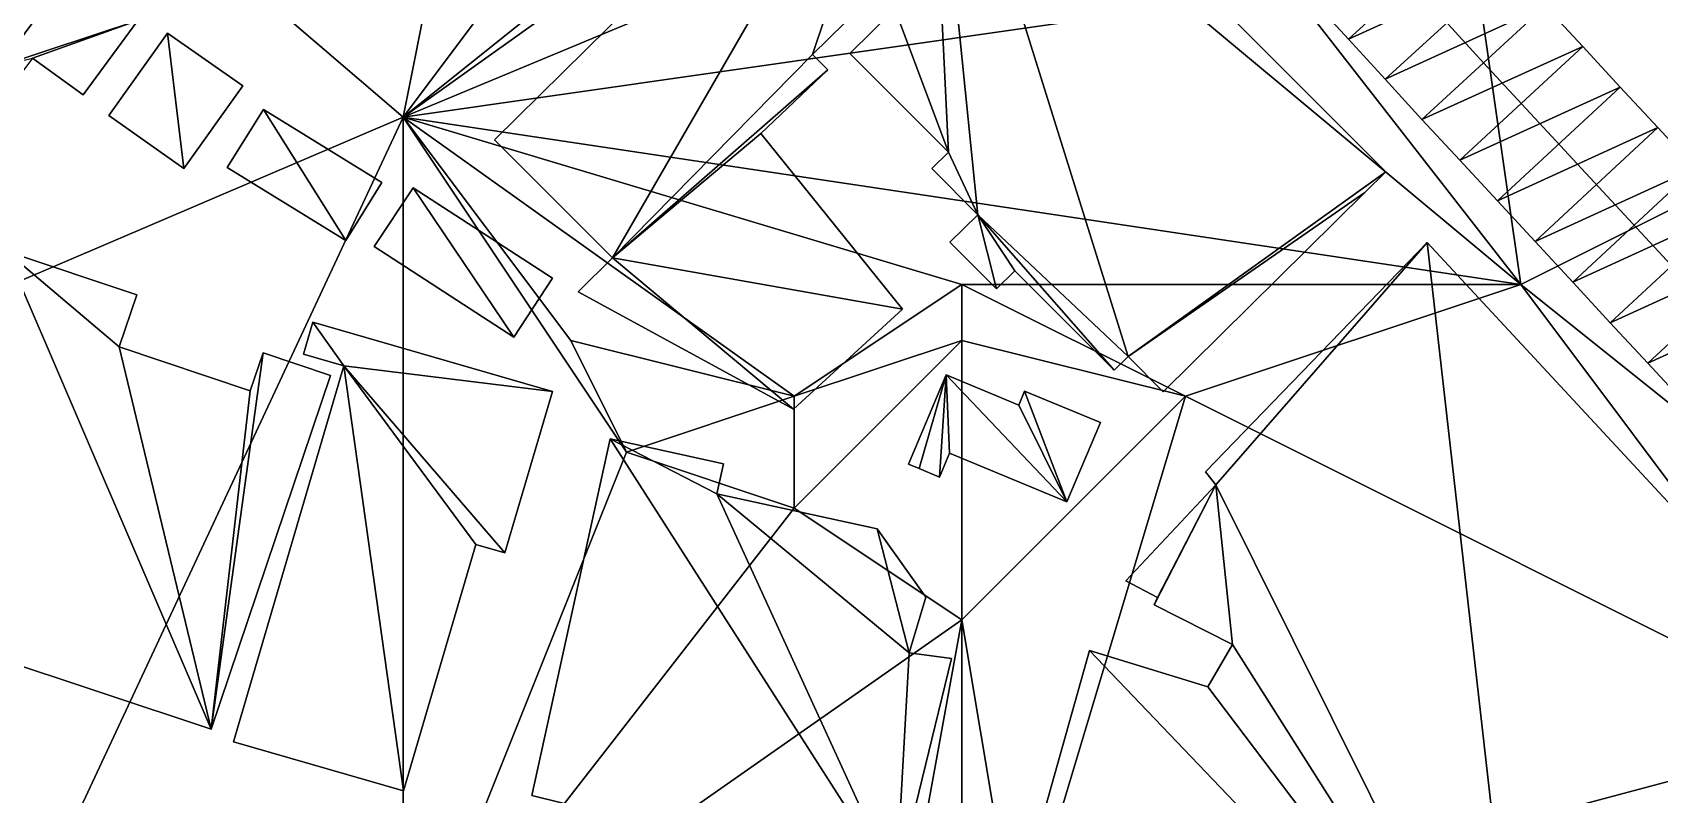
# Model space of a CAD drawing. Header units: metres. Extents: x -1103 to 901, y -902 to 905.
# Drawn here: x -1019.3 to -961, y 323.7 to 351 of the extents above; entities that cross this region are included whole.
import ezdxf

# ---------------------------------------------------------------- set-up
doc = ezdxf.new("R2010")
doc.units = ezdxf.units.M
for name, color, linetype in [('OSM_BUILDING_FOOTPRINTS', 7, 'CONTINUOUS'), ('OSM_BUILDING_ROOFS', 1, 'CONTINUOUS'), ('OSM_BUILDING_WALLS', 8, 'CONTINUOUS'), ('OSM_ROAD_AXES', 2, 'CONTINUOUS'), ('OSM_ROAD_SURFACE', 9, 'CONTINUOUS'), ('OSM_TERRAIN', 3, 'CONTINUOUS')]:
    doc.layers.add(name, color=color, linetype=linetype)

msp = doc.modelspace()

# ---------------------------------------------------------------- linework, layer by layer
at = {"layer": 'OSM_BUILDING_FOOTPRINTS'}
for points in [[(-1002.723, 347.188, 14.749), (-987.248, 362.46, 14.749), (-970.821, 346.038, 14.749), (-971.573, 345.297, 14.749), (-978.791, 338.164, 14.749), (-980.051, 339.425, 14.749), (-980.549, 338.938, 14.749), (-984.108, 342.488, 14.749), (-984.76, 341.846, 14.749), (-986.429, 343.516, 14.749), (-985.434, 344.501, 14.749), (-987.081, 346.159, 14.749), (-986.485, 346.746, 14.749), (-990.011, 350.273, 14.749), (-988.397, 351.866, 14.749), (-989.038, 352.518, 14.749), (-991.348, 350.24, 14.749), (-990.796, 349.687, 14.749), (-993.194, 347.409, 14.749), (-988.12, 341.117, 14.749), (-992.033, 337.544, 14.749), (-999.738, 341.736, 14.749), (-998.5, 342.963, 14.749), (-1002.723, 347.188, 14.749)], [(-1017.911, 353.215, 14.897), (-1015.49, 351.456, 14.897), (-1017.446, 348.791, 14.897), (-1019.27, 350.107, 14.897), (-1019.79, 349.399, 14.897), (-1020.398, 349.83, 14.897), (-1017.911, 353.215, 14.897)], [(-1016.529, 348.05, 15.033), (-1014.429, 351.003, 15.033), (-1011.731, 349.112, 15.033), (-1013.843, 346.159, 15.033), (-1016.529, 348.05, 15.033)], [(-1012.295, 346.192, 15.093), (-1011.002, 348.271, 15.093), (-1006.757, 345.661, 15.093), (-1008.05, 343.582, 15.093), (-1012.295, 346.192, 15.093)], [(-1007.033, 343.361, 15.258), (-1005.641, 345.462, 15.258), (-1000.655, 342.233, 15.258), (-1002.037, 340.121, 15.258), (-1007.033, 343.361, 15.258)], [(-1024.653, 330.002, 15.177), (-1020.21, 343.195, 15.177), (-1015.534, 341.636, 15.177), (-1016.164, 339.767, 15.177), (-1011.477, 338.197, 15.177), (-1011.013, 339.557, 15.177), (-1008.603, 338.75, 15.177), (-1012.87, 326.087, 15.177), (-1024.653, 330.002, 15.177)], [(-984.472, 318.07, 15.174), (-981.433, 328.896, 15.174), (-977.199, 327.603, 15.174), (-976.315, 329.107, 15.174), (-979.122, 330.533, 15.174), (-979.001, 330.799, 15.174), (-980.128, 331.396, 15.174), (-976.912, 334.835, 15.174), (-977.277, 335.3, 15.174), (-969.351, 343.506, 15.174), (-954.141, 327.105, 15.174), (-965.835, 312.585, 15.174), (-984.472, 318.07, 15.174)], [(-1012.074, 325.633, 15.287), (-1008.117, 339.092, 15.287), (-1009.565, 339.513, 15.287), (-1009.233, 340.652, 15.287), (-1000.655, 338.175, 15.287), (-1002.358, 332.391, 15.287), (-1003.397, 332.689, 15.287), (-1005.983, 323.875, 15.287), (-1012.074, 325.633, 15.287)], [(-987.91, 335.565, 15.658), (-986.562, 338.772, 15.658), (-983.964, 337.688, 15.658), (-983.754, 338.186, 15.658), (-981.035, 337.058, 15.658), (-982.24, 334.216, 15.658), (-986.44, 335.963, 15.658), (-986.805, 335.1, 15.658), (-987.534, 335.41, 15.658), (-987.91, 335.565, 15.658)], [(-1001.396, 323.709, 15.898), (-998.588, 336.472, 15.898), (-994.532, 335.587, 15.898), (-994.775, 334.503, 15.898), (-989.038, 333.254, 15.898), (-987.291, 330.81, 15.898), (-987.888, 328.819, 15.898), (-986.374, 328.609, 15.898), (-988.352, 320.48, 15.898), (-1001.396, 323.709, 15.898)]]:
    msp.add_polyline3d(points, close=True, dxfattribs=at)
at = {"layer": 'OSM_BUILDING_ROOFS'}
for points in [[(-987.248, 362.46, 26.349), (-1002.723, 347.188, 26.349), (-998.5, 342.963, 26.349)], [(-987.248, 362.46, 26.349), (-998.5, 342.963, 26.349), (-991.348, 350.24, 26.349)], [(-987.248, 362.46, 26.349), (-991.348, 350.24, 26.349), (-989.038, 352.518, 26.349)], [(-987.248, 362.46, 26.349), (-988.397, 351.866, 26.349), (-986.485, 346.746, 26.349)], [(-980.051, 339.425, 26.349), (-970.821, 346.038, 26.349), (-987.248, 362.46, 26.349)], [(-987.248, 362.46, 26.349), (-986.485, 346.746, 26.349), (-985.434, 344.501, 26.349)], [(-987.248, 362.46, 26.349), (-985.434, 344.501, 26.349), (-980.051, 339.425, 26.349)], [(-1015.49, 351.456, 20.097), (-1017.911, 353.215, 20.097), (-1020.398, 349.83, 20.097)], [(-988.397, 351.866, 26.349), (-990.011, 350.273, 26.349), (-986.485, 346.746, 26.349)], [(-1019.27, 350.107, 20.097), (-1015.49, 351.456, 20.097), (-1020.398, 349.83, 20.097)], [(-1019.27, 350.107, 20.097), (-1017.446, 348.791, 20.097), (-1015.49, 351.456, 20.097)], [(-1014.429, 351.003, 25.033), (-1016.529, 348.05, 25.033), (-1013.843, 346.159, 25.033)], [(-1014.429, 351.003, 25.033), (-1013.843, 346.159, 25.033), (-1011.731, 349.112, 25.033)], [(-998.5, 342.963, 26.349), (-990.796, 349.687, 26.349), (-991.348, 350.24, 26.349)], [(-998.5, 342.963, 26.349), (-993.194, 347.409, 26.349), (-990.796, 349.687, 26.349)], [(-1011.002, 348.271, 23.493), (-1012.295, 346.192, 23.493), (-1008.05, 343.582, 23.493)], [(-1011.002, 348.271, 23.493), (-1008.05, 343.582, 23.493), (-1006.757, 345.661, 23.493)], [(-998.5, 342.963, 26.349), (-988.12, 341.117, 26.349), (-993.194, 347.409, 26.349)], [(-986.485, 346.746, 26.349), (-987.081, 346.159, 26.349), (-985.434, 344.501, 26.349)], [(-980.051, 339.425, 26.349), (-971.573, 345.297, 26.349), (-970.821, 346.038, 26.349)], [(-1005.641, 345.462, 23.658), (-1007.033, 343.361, 23.658), (-1002.037, 340.121, 23.658)], [(-1005.641, 345.462, 23.658), (-1002.037, 340.121, 23.658), (-1000.655, 342.233, 23.658)], [(-980.051, 339.425, 26.349), (-978.791, 338.164, 26.349), (-971.573, 345.297, 26.349)], [(-985.434, 344.501, 26.349), (-986.429, 343.516, 26.349), (-984.76, 341.846, 26.349)], [(-985.434, 344.501, 26.349), (-984.76, 341.846, 26.349), (-984.108, 342.488, 26.349)], [(-985.434, 344.501, 26.349), (-984.108, 342.488, 26.349), (-980.549, 338.938, 26.349)], [(-985.434, 344.501, 26.349), (-980.549, 338.938, 26.349), (-980.051, 339.425, 26.349)], [(-1020.21, 343.195, 29.977), (-1024.653, 330.002, 29.977), (-1012.87, 326.087, 29.977)], [(-1016.164, 339.767, 29.977), (-1015.534, 341.636, 29.977), (-1020.21, 343.195, 29.977)], [(-1016.164, 339.767, 29.977), (-1020.21, 343.195, 29.977), (-1012.87, 326.087, 29.977)], [(-969.351, 343.506, 29.974), (-977.277, 335.3, 29.974), (-976.912, 334.835, 29.974)], [(-965.835, 312.585, 29.974), (-969.351, 343.506, 29.974), (-976.912, 334.835, 29.974)], [(-965.835, 312.585, 29.974), (-954.141, 327.105, 29.974), (-969.351, 343.506, 29.974)], [(-998.5, 342.963, 26.349), (-999.738, 341.736, 26.349), (-992.033, 337.544, 26.349)], [(-998.5, 342.963, 26.349), (-992.033, 337.544, 26.349), (-988.12, 341.117, 26.349)], [(-1008.117, 339.092, 30.087), (-1009.233, 340.652, 30.087), (-1009.565, 339.513, 30.087)], [(-1008.117, 339.092, 30.087), (-1000.655, 338.175, 30.087), (-1009.233, 340.652, 30.087)], [(-1012.87, 326.087, 29.977), (-1011.477, 338.197, 29.977), (-1016.164, 339.767, 29.977)], [(-1012.87, 326.087, 29.977), (-1008.603, 338.75, 29.977), (-1011.013, 339.557, 29.977)], [(-1012.87, 326.087, 29.977), (-1011.013, 339.557, 29.977), (-1011.477, 338.197, 29.977)], [(-1008.117, 339.092, 30.087), (-1012.074, 325.633, 30.087), (-1005.983, 323.875, 30.087)], [(-1008.117, 339.092, 30.087), (-1005.983, 323.875, 30.087), (-1003.397, 332.689, 30.087)], [(-1008.117, 339.092, 30.087), (-1003.397, 332.689, 30.087), (-1002.358, 332.391, 30.087)], [(-1008.117, 339.092, 30.087), (-1002.358, 332.391, 30.087), (-1000.655, 338.175, 30.087)], [(-986.562, 338.772, 20.858), (-987.91, 335.565, 20.858), (-987.534, 335.41, 20.858)], [(-986.562, 338.772, 20.858), (-987.534, 335.41, 20.858), (-986.805, 335.1, 20.858)], [(-986.562, 338.772, 20.858), (-986.805, 335.1, 20.858), (-986.44, 335.963, 20.858)], [(-986.562, 338.772, 20.858), (-986.44, 335.963, 20.858), (-982.24, 334.216, 20.858)], [(-982.24, 334.216, 20.858), (-983.964, 337.688, 20.858), (-986.562, 338.772, 20.858)], [(-982.24, 334.216, 20.858), (-983.754, 338.186, 20.858), (-983.964, 337.688, 20.858)], [(-982.24, 334.216, 20.858), (-981.035, 337.058, 20.858), (-983.754, 338.186, 20.858)], [(-998.588, 336.472, 49.898), (-1001.396, 323.709, 49.898), (-988.352, 320.48, 49.898)], [(-994.775, 334.503, 49.898), (-994.532, 335.587, 49.898), (-998.588, 336.472, 49.898)], [(-994.775, 334.503, 49.898), (-998.588, 336.472, 49.898), (-988.352, 320.48, 49.898)], [(-976.912, 334.835, 29.974), (-980.128, 331.396, 29.974), (-979.001, 330.799, 29.974)], [(-976.912, 334.835, 29.974), (-979.001, 330.799, 29.974), (-979.122, 330.533, 29.974)], [(-976.912, 334.835, 29.974), (-979.122, 330.533, 29.974), (-976.315, 329.107, 29.974)], [(-965.835, 312.585, 29.974), (-976.912, 334.835, 29.974), (-976.315, 329.107, 29.974)], [(-987.888, 328.819, 49.898), (-989.038, 333.254, 49.898), (-994.775, 334.503, 49.898)], [(-994.775, 334.503, 49.898), (-988.352, 320.48, 49.898), (-987.888, 328.819, 49.898)], [(-987.888, 328.819, 49.898), (-987.291, 330.81, 49.898), (-989.038, 333.254, 49.898)], [(-965.835, 312.585, 29.974), (-976.315, 329.107, 29.974), (-977.199, 327.603, 29.974)], [(-988.352, 320.48, 49.898), (-986.374, 328.609, 49.898), (-987.888, 328.819, 49.898)], [(-981.433, 328.896, 29.974), (-984.472, 318.07, 29.974), (-965.835, 312.585, 29.974)], [(-977.199, 327.603, 29.974), (-981.433, 328.896, 29.974), (-965.835, 312.585, 29.974)]]:
    msp.add_3dface(points, dxfattribs=at)
at = {"layer": 'OSM_BUILDING_WALLS'}
for points in [[(-987.248, 362.46, 14.749), (-1002.723, 347.188, 14.749), (-1002.723, 347.188, 26.349)], [(-987.248, 362.46, 14.749), (-1002.723, 347.188, 26.349), (-987.248, 362.46, 26.349)], [(-970.821, 346.038, 14.749), (-987.248, 362.46, 14.749), (-987.248, 362.46, 26.349)], [(-970.821, 346.038, 14.749), (-987.248, 362.46, 26.349), (-970.821, 346.038, 26.349)], [(-1017.911, 353.215, 14.897), (-1020.398, 349.83, 14.897), (-1020.398, 349.83, 20.097)], [(-1017.911, 353.215, 14.897), (-1020.398, 349.83, 20.097), (-1017.911, 353.215, 20.097)], [(-991.348, 350.24, 14.749), (-989.038, 352.518, 14.749), (-989.038, 352.518, 26.349)], [(-991.348, 350.24, 14.749), (-989.038, 352.518, 26.349), (-991.348, 350.24, 26.349)], [(-988.397, 351.866, 14.749), (-990.011, 350.273, 14.749), (-990.011, 350.273, 26.349)], [(-988.397, 351.866, 14.749), (-990.011, 350.273, 26.349), (-988.397, 351.866, 26.349)], [(-1017.446, 348.791, 14.897), (-1015.49, 351.456, 14.897), (-1015.49, 351.456, 20.097)], [(-1017.446, 348.791, 14.897), (-1015.49, 351.456, 20.097), (-1017.446, 348.791, 20.097)], [(-1014.429, 351.003, 15.033), (-1016.529, 348.05, 15.033), (-1016.529, 348.05, 25.033)], [(-1014.429, 351.003, 15.033), (-1016.529, 348.05, 25.033), (-1014.429, 351.003, 25.033)], [(-1011.731, 349.112, 15.033), (-1014.429, 351.003, 15.033), (-1014.429, 351.003, 25.033)], [(-1011.731, 349.112, 15.033), (-1014.429, 351.003, 25.033), (-1011.731, 349.112, 25.033)], [(-1019.27, 350.107, 14.897), (-1017.446, 348.791, 14.897), (-1017.446, 348.791, 20.097)], [(-1019.27, 350.107, 14.897), (-1017.446, 348.791, 20.097), (-1019.27, 350.107, 20.097)], [(-990.796, 349.687, 14.749), (-991.348, 350.24, 14.749), (-991.348, 350.24, 26.349)], [(-990.796, 349.687, 14.749), (-991.348, 350.24, 26.349), (-990.796, 349.687, 26.349)], [(-990.011, 350.273, 14.749), (-986.485, 346.746, 14.749), (-986.485, 346.746, 26.349)], [(-990.011, 350.273, 14.749), (-986.485, 346.746, 26.349), (-990.011, 350.273, 26.349)], [(-993.194, 347.409, 14.749), (-990.796, 349.687, 14.749), (-990.796, 349.687, 26.349)], [(-993.194, 347.409, 14.749), (-990.796, 349.687, 26.349), (-993.194, 347.409, 26.349)], [(-1013.843, 346.159, 15.033), (-1011.731, 349.112, 15.033), (-1011.731, 349.112, 25.033)], [(-1013.843, 346.159, 15.033), (-1011.731, 349.112, 25.033), (-1013.843, 346.159, 25.033)], [(-1011.002, 348.271, 15.093), (-1012.295, 346.192, 15.093), (-1012.295, 346.192, 23.493)], [(-1011.002, 348.271, 15.093), (-1012.295, 346.192, 23.493), (-1011.002, 348.271, 23.493)], [(-1006.757, 345.661, 15.093), (-1011.002, 348.271, 15.093), (-1011.002, 348.271, 23.493)], [(-1006.757, 345.661, 15.093), (-1011.002, 348.271, 23.493), (-1006.757, 345.661, 23.493)], [(-1016.529, 348.05, 15.033), (-1013.843, 346.159, 15.033), (-1013.843, 346.159, 25.033)], [(-1016.529, 348.05, 15.033), (-1013.843, 346.159, 25.033), (-1016.529, 348.05, 25.033)], [(-1002.723, 347.188, 14.749), (-998.5, 342.963, 14.749), (-998.5, 342.963, 26.349)], [(-1002.723, 347.188, 14.749), (-998.5, 342.963, 26.349), (-1002.723, 347.188, 26.349)], [(-988.12, 341.117, 14.749), (-993.194, 347.409, 14.749), (-993.194, 347.409, 26.349)], [(-988.12, 341.117, 14.749), (-993.194, 347.409, 26.349), (-988.12, 341.117, 26.349)], [(-986.485, 346.746, 14.749), (-987.081, 346.159, 14.749), (-987.081, 346.159, 26.349)], [(-986.485, 346.746, 14.749), (-987.081, 346.159, 26.349), (-986.485, 346.746, 26.349)], [(-1012.295, 346.192, 15.093), (-1008.05, 343.582, 15.093), (-1008.05, 343.582, 23.493)], [(-1012.295, 346.192, 15.093), (-1008.05, 343.582, 23.493), (-1012.295, 346.192, 23.493)], [(-987.081, 346.159, 14.749), (-985.434, 344.501, 14.749), (-985.434, 344.501, 26.349)], [(-987.081, 346.159, 14.749), (-985.434, 344.501, 26.349), (-987.081, 346.159, 26.349)], [(-971.573, 345.297, 14.749), (-970.821, 346.038, 14.749), (-970.821, 346.038, 26.349)], [(-971.573, 345.297, 14.749), (-970.821, 346.038, 26.349), (-971.573, 345.297, 26.349)], [(-1008.05, 343.582, 15.093), (-1006.757, 345.661, 15.093), (-1006.757, 345.661, 23.493)], [(-1008.05, 343.582, 15.093), (-1006.757, 345.661, 23.493), (-1008.05, 343.582, 23.493)], [(-1005.641, 345.462, 15.258), (-1007.033, 343.361, 15.258), (-1007.033, 343.361, 23.658)], [(-1005.641, 345.462, 15.258), (-1007.033, 343.361, 23.658), (-1005.641, 345.462, 23.658)], [(-1000.655, 342.233, 15.258), (-1005.641, 345.462, 15.258), (-1005.641, 345.462, 23.658)], [(-1000.655, 342.233, 15.258), (-1005.641, 345.462, 23.658), (-1000.655, 342.233, 23.658)], [(-978.791, 338.164, 14.749), (-971.573, 345.297, 14.749), (-971.573, 345.297, 26.349)], [(-978.791, 338.164, 14.749), (-971.573, 345.297, 26.349), (-978.791, 338.164, 26.349)], [(-985.434, 344.501, 14.749), (-986.429, 343.516, 14.749), (-986.429, 343.516, 26.349)], [(-985.434, 344.501, 14.749), (-986.429, 343.516, 26.349), (-985.434, 344.501, 26.349)], [(-1015.534, 341.636, 15.177), (-1020.21, 343.195, 15.177), (-1020.21, 343.195, 29.977)], [(-1015.534, 341.636, 15.177), (-1020.21, 343.195, 29.977), (-1015.534, 341.636, 29.977)], [(-1007.033, 343.361, 15.258), (-1002.037, 340.121, 15.258), (-1002.037, 340.121, 23.658)], [(-1007.033, 343.361, 15.258), (-1002.037, 340.121, 23.658), (-1007.033, 343.361, 23.658)], [(-986.429, 343.516, 14.749), (-984.76, 341.846, 14.749), (-984.76, 341.846, 26.349)], [(-986.429, 343.516, 14.749), (-984.76, 341.846, 26.349), (-986.429, 343.516, 26.349)], [(-969.351, 343.506, 15.174), (-977.277, 335.3, 15.174), (-977.277, 335.3, 29.974)], [(-969.351, 343.506, 15.174), (-977.277, 335.3, 29.974), (-969.351, 343.506, 29.974)], [(-954.141, 327.105, 15.174), (-969.351, 343.506, 15.174), (-969.351, 343.506, 29.974)], [(-954.141, 327.105, 15.174), (-969.351, 343.506, 29.974), (-954.141, 327.105, 29.974)], [(-998.5, 342.963, 14.749), (-999.738, 341.736, 14.749), (-999.738, 341.736, 26.349)], [(-998.5, 342.963, 14.749), (-999.738, 341.736, 26.349), (-998.5, 342.963, 26.349)], [(-984.76, 341.846, 14.749), (-984.108, 342.488, 14.749), (-984.108, 342.488, 26.349)], [(-984.76, 341.846, 14.749), (-984.108, 342.488, 26.349), (-984.76, 341.846, 26.349)], [(-984.108, 342.488, 14.749), (-980.549, 338.938, 14.749), (-980.549, 338.938, 26.349)], [(-984.108, 342.488, 14.749), (-980.549, 338.938, 26.349), (-984.108, 342.488, 26.349)], [(-1002.037, 340.121, 15.258), (-1000.655, 342.233, 15.258), (-1000.655, 342.233, 23.658)], [(-1002.037, 340.121, 15.258), (-1000.655, 342.233, 23.658), (-1002.037, 340.121, 23.658)], [(-1016.164, 339.767, 15.177), (-1015.534, 341.636, 15.177), (-1015.534, 341.636, 29.977)], [(-1016.164, 339.767, 15.177), (-1015.534, 341.636, 29.977), (-1016.164, 339.767, 29.977)], [(-999.738, 341.736, 14.749), (-992.033, 337.544, 14.749), (-992.033, 337.544, 26.349)], [(-999.738, 341.736, 14.749), (-992.033, 337.544, 26.349), (-999.738, 341.736, 26.349)], [(-1009.233, 340.652, 15.287), (-1009.565, 339.513, 15.287), (-1009.565, 339.513, 30.087)], [(-1009.233, 340.652, 15.287), (-1009.565, 339.513, 30.087), (-1009.233, 340.652, 30.087)], [(-1000.655, 338.175, 15.287), (-1009.233, 340.652, 15.287), (-1009.233, 340.652, 30.087)], [(-1000.655, 338.175, 15.287), (-1009.233, 340.652, 30.087), (-1000.655, 338.175, 30.087)], [(-992.033, 337.544, 14.749), (-988.12, 341.117, 14.749), (-988.12, 341.117, 26.349)], [(-992.033, 337.544, 14.749), (-988.12, 341.117, 26.349), (-992.033, 337.544, 26.349)], [(-1011.477, 338.197, 15.177), (-1016.164, 339.767, 15.177), (-1016.164, 339.767, 29.977)], [(-1011.477, 338.197, 15.177), (-1016.164, 339.767, 29.977), (-1011.477, 338.197, 29.977)], [(-1011.013, 339.557, 15.177), (-1011.477, 338.197, 15.177), (-1011.477, 338.197, 29.977)], [(-1011.013, 339.557, 15.177), (-1011.477, 338.197, 29.977), (-1011.013, 339.557, 29.977)], [(-1008.603, 338.75, 15.177), (-1011.013, 339.557, 15.177), (-1011.013, 339.557, 29.977)], [(-1008.603, 338.75, 15.177), (-1011.013, 339.557, 29.977), (-1008.603, 338.75, 29.977)], [(-1009.565, 339.513, 15.287), (-1008.117, 339.092, 15.287), (-1008.117, 339.092, 30.087)], [(-1009.565, 339.513, 15.287), (-1008.117, 339.092, 30.087), (-1009.565, 339.513, 30.087)], [(-1008.117, 339.092, 15.287), (-1012.074, 325.633, 15.287), (-1012.074, 325.633, 30.087)], [(-1008.117, 339.092, 15.287), (-1012.074, 325.633, 30.087), (-1008.117, 339.092, 30.087)], [(-980.549, 338.938, 14.749), (-980.051, 339.425, 14.749), (-980.051, 339.425, 26.349)], [(-980.549, 338.938, 14.749), (-980.051, 339.425, 26.349), (-980.549, 338.938, 26.349)], [(-980.051, 339.425, 14.749), (-978.791, 338.164, 14.749), (-978.791, 338.164, 26.349)], [(-980.051, 339.425, 14.749), (-978.791, 338.164, 26.349), (-980.051, 339.425, 26.349)], [(-1012.87, 326.087, 15.177), (-1008.603, 338.75, 15.177), (-1008.603, 338.75, 29.977)], [(-1012.87, 326.087, 15.177), (-1008.603, 338.75, 29.977), (-1012.87, 326.087, 29.977)], [(-986.562, 338.772, 15.658), (-987.91, 335.565, 15.658), (-987.91, 335.565, 20.858)], [(-986.562, 338.772, 15.658), (-987.91, 335.565, 20.858), (-986.562, 338.772, 20.858)], [(-983.964, 337.688, 15.658), (-986.562, 338.772, 15.658), (-986.562, 338.772, 20.858)], [(-983.964, 337.688, 15.658), (-986.562, 338.772, 20.858), (-983.964, 337.688, 20.858)], [(-1002.358, 332.391, 15.287), (-1000.655, 338.175, 15.287), (-1000.655, 338.175, 30.087)], [(-1002.358, 332.391, 15.287), (-1000.655, 338.175, 30.087), (-1002.358, 332.391, 30.087)], [(-983.754, 338.186, 15.658), (-983.964, 337.688, 15.658), (-983.964, 337.688, 20.858)], [(-983.754, 338.186, 15.658), (-983.964, 337.688, 20.858), (-983.754, 338.186, 20.858)], [(-981.035, 337.058, 15.658), (-983.754, 338.186, 15.658), (-983.754, 338.186, 20.858)], [(-981.035, 337.058, 15.658), (-983.754, 338.186, 20.858), (-981.035, 337.058, 20.858)], [(-982.24, 334.216, 15.658), (-981.035, 337.058, 15.658), (-981.035, 337.058, 20.858)], [(-982.24, 334.216, 15.658), (-981.035, 337.058, 20.858), (-982.24, 334.216, 20.858)], [(-998.588, 336.472, 15.898), (-1001.396, 323.709, 15.898), (-1001.396, 323.709, 49.898)], [(-998.588, 336.472, 15.898), (-1001.396, 323.709, 49.898), (-998.588, 336.472, 49.898)], [(-994.532, 335.587, 15.898), (-998.588, 336.472, 15.898), (-998.588, 336.472, 49.898)], [(-994.532, 335.587, 15.898), (-998.588, 336.472, 49.898), (-994.532, 335.587, 49.898)], [(-994.775, 334.503, 15.898), (-994.532, 335.587, 15.898), (-994.532, 335.587, 49.898)], [(-994.775, 334.503, 15.898), (-994.532, 335.587, 49.898), (-994.775, 334.503, 49.898)], [(-987.91, 335.565, 15.658), (-987.534, 335.41, 15.658), (-987.534, 335.41, 20.858)], [(-987.91, 335.565, 15.658), (-987.534, 335.41, 20.858), (-987.91, 335.565, 20.858)], [(-986.805, 335.1, 15.658), (-986.44, 335.963, 15.658), (-986.44, 335.963, 20.858)], [(-986.805, 335.1, 15.658), (-986.44, 335.963, 20.858), (-986.805, 335.1, 20.858)], [(-986.44, 335.963, 15.658), (-982.24, 334.216, 15.658), (-982.24, 334.216, 20.858)], [(-986.44, 335.963, 15.658), (-982.24, 334.216, 20.858), (-986.44, 335.963, 20.858)], [(-987.534, 335.41, 15.658), (-986.805, 335.1, 15.658), (-986.805, 335.1, 20.858)], [(-987.534, 335.41, 15.658), (-986.805, 335.1, 20.858), (-987.534, 335.41, 20.858)], [(-976.912, 334.835, 15.174), (-980.128, 331.396, 15.174), (-980.128, 331.396, 29.974)], [(-976.912, 334.835, 15.174), (-980.128, 331.396, 29.974), (-976.912, 334.835, 29.974)], [(-977.277, 335.3, 15.174), (-976.912, 334.835, 15.174), (-976.912, 334.835, 29.974)], [(-977.277, 335.3, 15.174), (-976.912, 334.835, 29.974), (-977.277, 335.3, 29.974)], [(-989.038, 333.254, 15.898), (-994.775, 334.503, 15.898), (-994.775, 334.503, 49.898)], [(-989.038, 333.254, 15.898), (-994.775, 334.503, 49.898), (-989.038, 333.254, 49.898)], [(-987.291, 330.81, 15.898), (-989.038, 333.254, 15.898), (-989.038, 333.254, 49.898)], [(-987.291, 330.81, 15.898), (-989.038, 333.254, 49.898), (-987.291, 330.81, 49.898)], [(-1005.983, 323.875, 15.287), (-1003.397, 332.689, 15.287), (-1003.397, 332.689, 30.087)], [(-1005.983, 323.875, 15.287), (-1003.397, 332.689, 30.087), (-1005.983, 323.875, 30.087)], [(-1003.397, 332.689, 15.287), (-1002.358, 332.391, 15.287), (-1002.358, 332.391, 30.087)], [(-1003.397, 332.689, 15.287), (-1002.358, 332.391, 30.087), (-1003.397, 332.689, 30.087)], [(-980.128, 331.396, 15.174), (-979.001, 330.799, 15.174), (-979.001, 330.799, 29.974)], [(-980.128, 331.396, 15.174), (-979.001, 330.799, 29.974), (-980.128, 331.396, 29.974)], [(-987.888, 328.819, 15.898), (-987.291, 330.81, 15.898), (-987.291, 330.81, 49.898)], [(-987.888, 328.819, 15.898), (-987.291, 330.81, 49.898), (-987.888, 328.819, 49.898)], [(-979.001, 330.799, 15.174), (-979.122, 330.533, 15.174), (-979.122, 330.533, 29.974)], [(-979.001, 330.799, 15.174), (-979.122, 330.533, 29.974), (-979.001, 330.799, 29.974)], [(-979.122, 330.533, 15.174), (-976.315, 329.107, 15.174), (-976.315, 329.107, 29.974)], [(-979.122, 330.533, 15.174), (-976.315, 329.107, 29.974), (-979.122, 330.533, 29.974)], [(-1024.653, 330.002, 15.177), (-1012.87, 326.087, 15.177), (-1012.87, 326.087, 29.977)], [(-1024.653, 330.002, 15.177), (-1012.87, 326.087, 29.977), (-1024.653, 330.002, 29.977)], [(-976.315, 329.107, 15.174), (-977.199, 327.603, 15.174), (-977.199, 327.603, 29.974)], [(-976.315, 329.107, 15.174), (-977.199, 327.603, 29.974), (-976.315, 329.107, 29.974)], [(-988.352, 320.48, 15.898), (-986.374, 328.609, 15.898), (-986.374, 328.609, 49.898)], [(-988.352, 320.48, 15.898), (-986.374, 328.609, 49.898), (-988.352, 320.48, 49.898)], [(-986.374, 328.609, 15.898), (-987.888, 328.819, 15.898), (-987.888, 328.819, 49.898)], [(-986.374, 328.609, 15.898), (-987.888, 328.819, 49.898), (-986.374, 328.609, 49.898)], [(-981.433, 328.896, 15.174), (-984.472, 318.07, 15.174), (-984.472, 318.07, 29.974)], [(-981.433, 328.896, 15.174), (-984.472, 318.07, 29.974), (-981.433, 328.896, 29.974)], [(-977.199, 327.603, 15.174), (-981.433, 328.896, 15.174), (-981.433, 328.896, 29.974)], [(-977.199, 327.603, 15.174), (-981.433, 328.896, 29.974), (-977.199, 327.603, 29.974)], [(-965.835, 312.585, 15.174), (-954.141, 327.105, 15.174), (-954.141, 327.105, 29.974)], [(-965.835, 312.585, 15.174), (-954.141, 327.105, 29.974), (-965.835, 312.585, 29.974)], [(-1012.074, 325.633, 15.287), (-1005.983, 323.875, 15.287), (-1005.983, 323.875, 30.087)], [(-1012.074, 325.633, 15.287), (-1005.983, 323.875, 30.087), (-1012.074, 325.633, 30.087)]]:
    msp.add_3dface(points, dxfattribs=at)
at = {"layer": 'OSM_ROAD_AXES'}
msp.add_polyline3d([(-1100, 520.134, 15.075), (-1099.358, 519.573, 15.052), (-1068.595, 482.88, 15.373), (-1026.401, 414.603, 15.033), (-1016.64, 403.931, 15.429), (-1000.745, 386.525, 15.86), (-986.971, 371.451, 16.072), (-967.328, 349.942, 16.94), (-943.076, 323.777, 16.352)], dxfattribs=at)
at = {"layer": 'OSM_ROAD_SURFACE'}
for points in [[(-973.472, 352.221, 16.759), (-972.163, 350.787, 16.822), (-967.732, 354.833, 16.9)], [(-972.163, 350.787, 16.822), (-966.423, 353.399, 16.921), (-967.732, 354.833, 16.9)], [(-972.163, 350.787, 16.822), (-970.853, 349.353, 16.885), (-966.423, 353.399, 16.921)], [(-970.853, 349.353, 16.885), (-965.121, 351.973, 16.941), (-966.423, 353.399, 16.921)], [(-970.853, 349.353, 16.885), (-969.536, 347.911, 16.949), (-965.121, 351.973, 16.941)], [(-969.536, 347.911, 16.949), (-963.781, 350.528, 16.961), (-965.121, 351.973, 16.941)], [(-969.536, 347.911, 16.949), (-968.181, 346.449, 17.014), (-963.781, 350.528, 16.961)], [(-968.181, 346.449, 17.014), (-962.433, 349.074, 16.982), (-963.781, 350.528, 16.961)], [(-968.181, 346.449, 17.014), (-966.834, 344.995, 17.079), (-962.433, 349.074, 16.982)], [(-966.834, 344.995, 17.079), (-961.086, 347.621, 17.002), (-962.433, 349.074, 16.982)], [(-966.834, 344.995, 17.079), (-965.487, 343.542, 17.115), (-961.086, 347.621, 17.002)], [(-965.487, 343.542, 17.115), (-959.739, 346.167, 17.023), (-961.086, 347.621, 17.002)], [(-965.487, 343.542, 17.115), (-964.139, 342.088, 17.117), (-959.739, 346.167, 17.023)], [(-964.139, 342.088, 17.117), (-958.391, 344.713, 17.02), (-959.739, 346.167, 17.023)], [(-964.139, 342.088, 17.117), (-962.792, 340.635, 17.091), (-958.391, 344.713, 17.02)], [(-962.792, 340.635, 17.091), (-957.044, 343.26, 16.994), (-958.391, 344.713, 17.02)], [(-962.792, 340.635, 17.091), (-961.444, 339.181, 17.066), (-957.044, 343.26, 16.994)], [(-961.444, 339.181, 17.066), (-955.697, 341.806, 16.968), (-957.044, 343.26, 16.994)], [(-961.444, 339.181, 17.066), (-960.097, 337.727, 17.04), (-955.697, 341.806, 16.968)]]:
    msp.add_3dface(points, dxfattribs=at)
at = {"layer": 'OSM_TERRAIN'}
for points in [[(-1020, 342, 17.227), (-1006, 348, 17.229), (-1020, 360, 16.59)], [(-1006, 348, 17.229), (-1004, 358, 16.6), (-1020, 360, 16.59)], [(-966, 342, 17.1), (-980, 360, 16.385), (-978, 352, 17.2)], [(-966, 342, 17.1), (-968, 356, 16.828), (-980, 360, 16.385)], [(-1006, 348, 17.229), (-992, 358, 17.177), (-996, 356, 16.964)], [(-1006, 348, 17.229), (-982, 358, 16.987), (-992, 358, 17.177)], [(-1006, 348, 17.229), (-978, 352, 17.2), (-982, 358, 16.987)], [(-1006, 348, 17.229), (-1000, 356, 16.867), (-1004, 358, 16.6)], [(-1006, 348, 17.229), (-996, 356, 16.964), (-1000, 356, 16.867)], [(-966, 342, 17.1), (-954, 348, 16.897), (-968, 356, 16.828)], [(-968, 356, 16.828), (-954, 348, 16.897), (-956, 356, 16.585)], [(-966, 342, 17.1), (-978, 352, 17.2), (-1006, 348, 17.229)], [(-1020, 318, 17.257), (-1006, 316, 17.929), (-1006, 348, 17.229)], [(-1020, 318, 17.257), (-1006, 348, 17.229), (-1020, 342, 17.227)], [(-1006, 316, 17.929), (-998, 336, 17.988), (-1006, 348, 17.229)], [(-998, 336, 17.988), (-1000, 340, 17.469), (-1006, 348, 17.229)], [(-1000, 340, 17.469), (-992, 338, 17.299), (-1006, 348, 17.229)], [(-992, 338, 17.299), (-986, 342, 17.339), (-1006, 348, 17.229)], [(-986, 342, 17.339), (-966, 342, 17.1), (-1006, 348, 17.229)], [(-966, 342, 17.1), (-946, 326, 16.726), (-954, 348, 16.897)], [(-986, 340, 17.625), (-986, 342, 17.339), (-992, 338, 17.299)], [(-978, 338, 17.364), (-986, 342, 17.339), (-986, 340, 17.625)], [(-978, 338, 17.364), (-966, 342, 17.1), (-986, 342, 17.339)], [(-978, 338, 17.364), (-954, 326, 17.204), (-966, 342, 17.1)], [(-954, 326, 17.204), (-946, 326, 16.726), (-966, 342, 17.1)], [(-998, 336, 17.988), (-992, 338, 17.299), (-1000, 340, 17.469)], [(-992, 334, 17.984), (-986, 330, 17.977), (-986, 340, 17.625)], [(-992, 334, 17.984), (-986, 340, 17.625), (-992, 338, 17.299)], [(-986, 330, 17.977), (-978, 338, 17.364), (-986, 340, 17.625)], [(-992, 334, 17.984), (-992, 338, 17.299), (-998, 336, 17.988)], [(-984, 318, 17.31), (-978, 338, 17.364), (-986, 330, 17.977)], [(-984, 318, 17.31), (-954, 326, 17.204), (-978, 338, 17.364)], [(-1006, 316, 17.929), (-992, 334, 17.984), (-998, 336, 17.988)], [(-1006, 316, 17.929), (-986, 330, 17.977), (-992, 334, 17.984)], [(-1006, 316, 17.929), (-990, 308, 17.85), (-986, 330, 17.977)], [(-990, 308, 17.85), (-986, 314, 17.846), (-986, 330, 17.977)], [(-986, 314, 17.846), (-984, 318, 17.31), (-986, 330, 17.977)], [(-966, 312, 17.251), (-954, 326, 17.204), (-984, 318, 17.31)], [(-966, 312, 17.251), (-958, 316, 16.634), (-954, 326, 17.204)]]:
    msp.add_3dface(points, dxfattribs=at)

doc.saveas('drawing.dxf')
